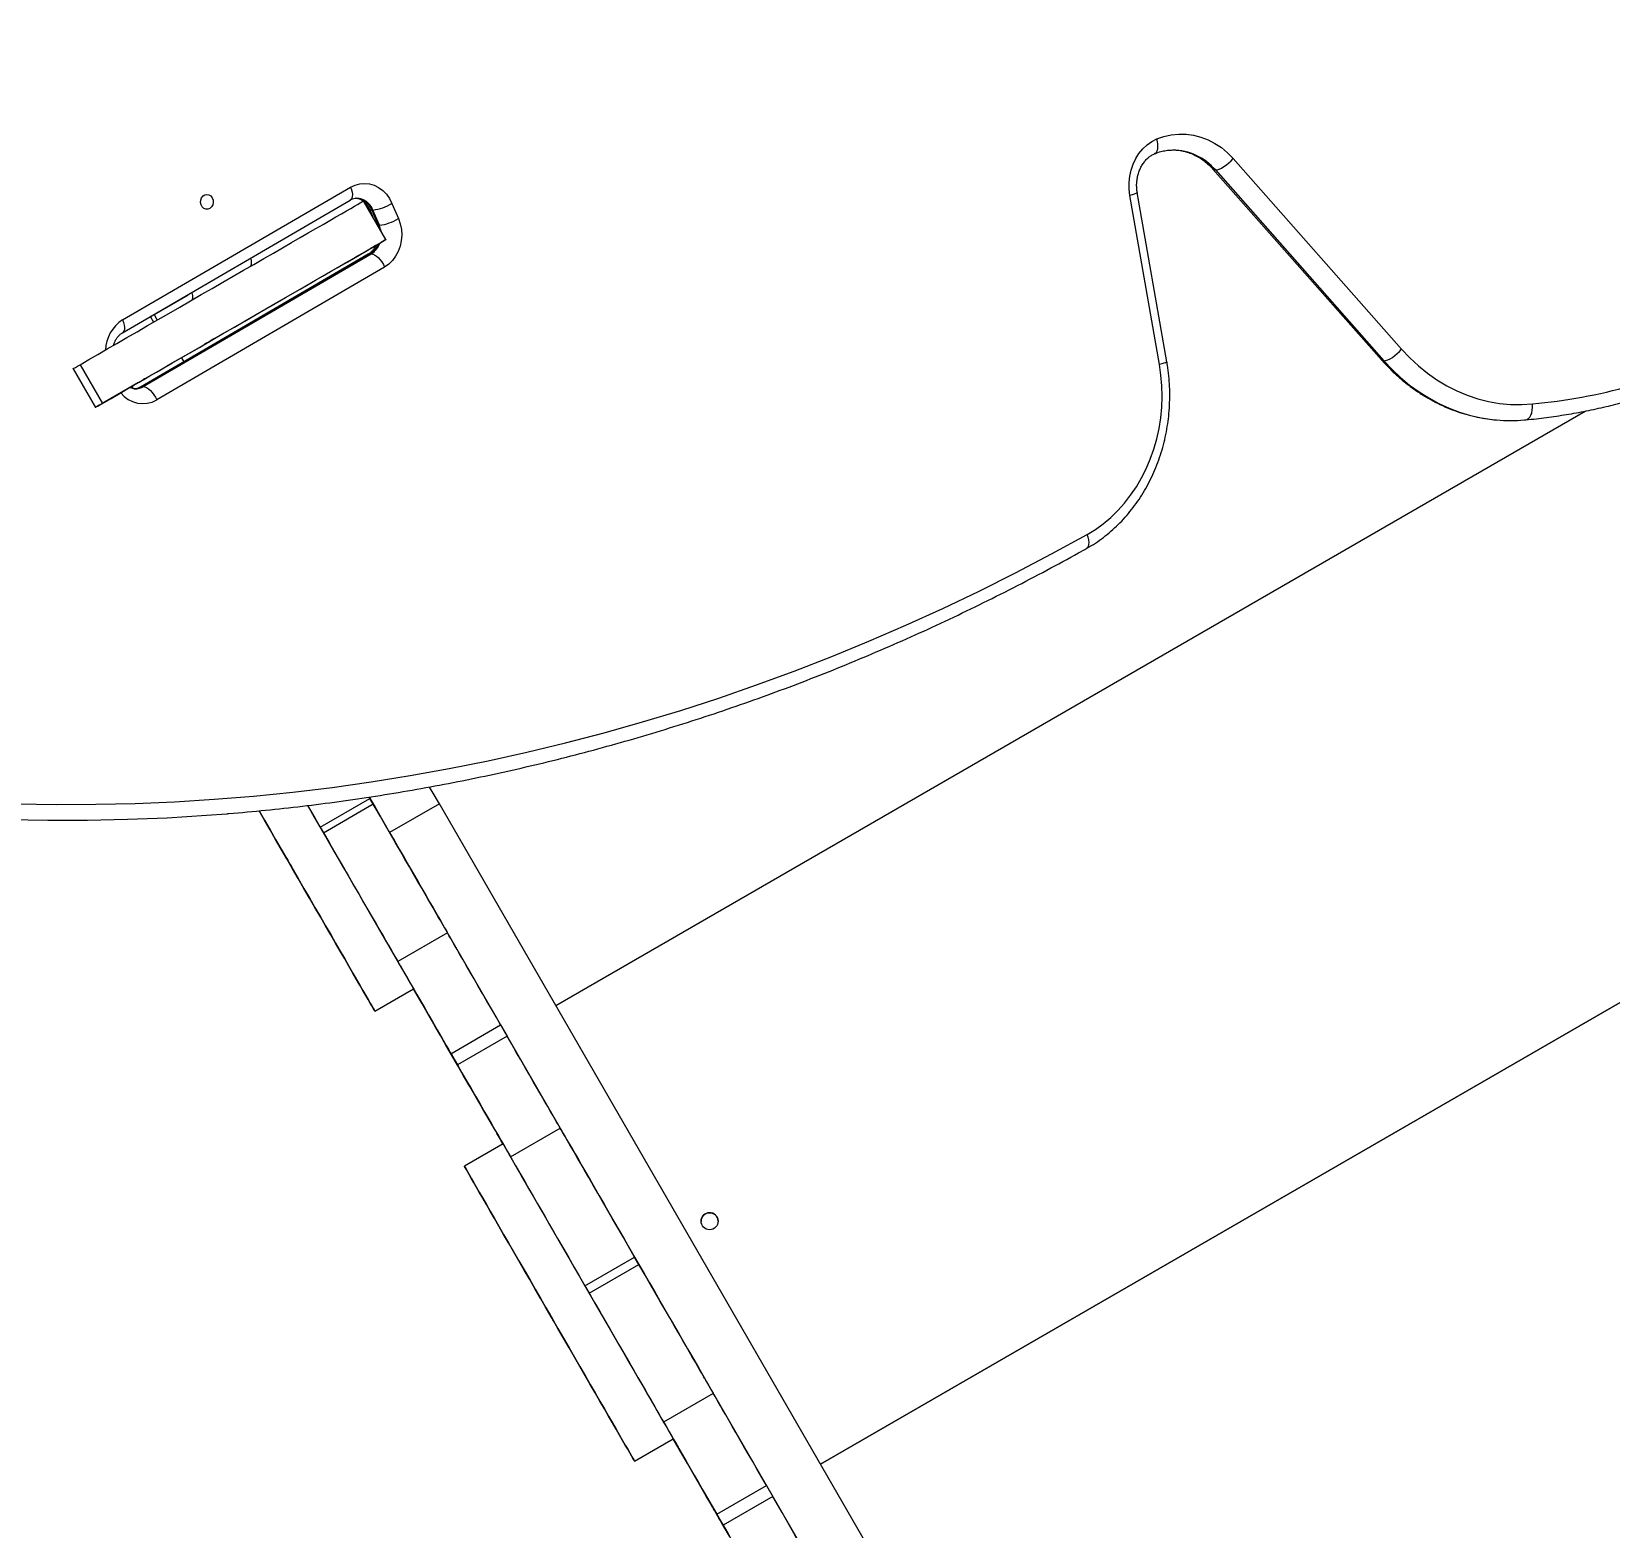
# Model space of a CAD drawing. Header units: millimetres. Extents: x -4497 to 6095, y -4369 to 5149.
# Drawn here: x 1040 to 1782, y -436 to 267 of the extents above; entities that cross this region are included whole.
import ezdxf

# ---------------------------------------------------------------- set-up
doc = ezdxf.new("R2010")
doc.units = ezdxf.units.MM
for name, color, linetype in [('DIKOM_ОБЪЕКТ', 7, 'Continuous'), ('DIKOM_РАЗМЕР_ЗОНА', 7, 'Continuous'), ('DIKOM_РАЗМЕР_ОБЪЕКТА', 7, 'Continuous')]:
    doc.layers.add(name, color=color, linetype=linetype)
doc.styles.add('style1', font='arial.ttf', dxfattribs={"width": 0.8})
doc.dimstyles.new('1-50', dxfattribs={"dimtxt": 300, "dimasz": 200, "dimexe": 100, "dimexo": 0, "dimgap": 100, "dimtad": 1, "dimdec": 0, "dimtxsty": 'style1', "dimcen": 0, "dimclrd": 7, "dimclre": 7, "dimadec": 1, "dimazin": 2, "dimtfac": 1, "dimtdec": 0, "dimtmove": 1, "dimatfit": 3, "dimfxl": 0, "dimlwd": 25, "dimlwe": 18, "dimarcsym": 0})

# ---------------------------------------------------------------- blocks, each defined once
blk = doc.blocks.new('*D15')
at = {"layer": 'Defpoints', "color": 0, "transparency": 16777216}
for p in [(2162.24, 3216.3), (1638.59, -908.99), (5388.88, -908.99)]:
    blk.add_point(p, dxfattribs=at)
at = {"layer": 'DIKOM_РАЗМЕР_ОБЪЕКТА', "color": 7, "lineweight": 18, "transparency": 16777216}
for p, q in [((2162.24, 3216.3), (5488.88, 3216.3)), ((1638.59, -908.99), (5488.88, -908.99))]:
    blk.add_line(p, q, dxfattribs=at)
at = {"layer": 'DIKOM_РАЗМЕР_ОБЪЕКТА', "color": 7, "lineweight": 25, "transparency": 16777216}
blk.add_line((5388.88, 3016.3), (5388.88, -708.99), dxfattribs=at)
at = {"layer": 'DIKOM_РАЗМЕР_ОБЪЕКТА', "color": 7, "transparency": 16777216}
for points in [[(5355.55, 3016.3), (5422.21, 3016.3), (5388.88, 3216.3)], [(5355.55, -708.99), (5422.21, -708.99), (5388.88, -908.99)]]:
    blk.add_solid(points, dxfattribs=at)
at = {"layer": 'DIKOM_РАЗМЕР_ОБЪЕКТА', "color": 0, "transparency": 16777216, "insert": (4879.21, 1273.45), "char_height": 300, "attachment_point": 5, "rotation": 90, "style": 'style1'}
blk.add_mtext('4100', dxfattribs=at)
blk = doc.blocks.new('*D16')
at = {"layer": 'Defpoints', "color": 0, "transparency": 16777216}
for p in [(2687.53, 2896.12), (-2996.62, -636.25), (2687.53, -3528.16)]:
    blk.add_point(p, dxfattribs=at)
at = {"layer": 'DIKOM_РАЗМЕР_ОБЪЕКТА', "color": 7, "lineweight": 18, "transparency": 16777216}
for p, q in [((2687.53, 2896.12), (2687.53, -3628.16)), ((-2996.62, -636.25), (-2996.62, -3628.16))]:
    blk.add_line(p, q, dxfattribs=at)
at = {"layer": 'DIKOM_РАЗМЕР_ОБЪЕКТА', "color": 7, "lineweight": 25, "transparency": 16777216}
blk.add_line((-2796.62, -3528.16), (2487.53, -3528.16), dxfattribs=at)
at = {"layer": 'DIKOM_РАЗМЕР_ОБЪЕКТА', "color": 7, "transparency": 16777216}
for points in [[(-2796.62, -3494.83), (-2796.62, -3561.49), (-2996.62, -3528.16)], [(2487.53, -3494.83), (2487.53, -3561.49), (2687.53, -3528.16)]]:
    blk.add_solid(points, dxfattribs=at)
at = {"layer": 'DIKOM_РАЗМЕР_ОБЪЕКТА', "color": 0, "transparency": 16777216, "insert": (-154.54, -3274.99), "char_height": 300, "attachment_point": 5, "style": 'style1'}
blk.add_mtext('5650', dxfattribs=at)
blk = doc.blocks.new('*D14')
at = {"layer": 'Defpoints', "color": 0, "transparency": 16777216}
for p in [(2412.46, 5149.19), (1437.77, -2602.29), (5995.38, -2602.29)]:
    blk.add_point(p, dxfattribs=at)
at = {"layer": 'DIKOM_РАЗМЕР_ЗОНА', "color": 7, "lineweight": 18, "transparency": 16777216}
for p, q in [((2412.46, 5149.19), (6095.38, 5149.19)), ((1437.77, -2602.29), (6095.38, -2602.29))]:
    blk.add_line(p, q, dxfattribs=at)
at = {"layer": 'DIKOM_РАЗМЕР_ЗОНА', "color": 7, "lineweight": 25, "transparency": 16777216}
blk.add_line((5995.38, 4949.19), (5995.38, -2402.29), dxfattribs=at)
at = {"layer": 'DIKOM_РАЗМЕР_ЗОНА', "color": 7, "transparency": 16777216}
for points in [[(5962.05, 4949.19), (6028.71, 4949.19), (5995.38, 5149.19)], [(5962.05, -2402.29), (6028.71, -2402.29), (5995.38, -2602.29)]]:
    blk.add_solid(points, dxfattribs=at)
at = {"layer": 'DIKOM_РАЗМЕР_ЗОНА', "color": 0, "transparency": 16777216, "insert": (5742.21, 1292.84), "char_height": 300, "attachment_point": 5, "rotation": 90, "style": 'style1'}
blk.add_mtext('7750', dxfattribs=at)
blk = doc.blocks.new('*D13')
at = {"layer": 'Defpoints', "color": 0, "transparency": 16777216}
for p in [(4432.1, 3349.17), (-4496.62, 560.65), (4432.1, -4268.66)]:
    blk.add_point(p, dxfattribs=at)
at = {"layer": 'DIKOM_РАЗМЕР_ЗОНА', "color": 7, "lineweight": 18, "transparency": 16777216}
for p, q in [((4432.1, 3349.17), (4432.1, -4368.66)), ((-4496.62, 560.65), (-4496.62, -4368.66))]:
    blk.add_line(p, q, dxfattribs=at)
at = {"layer": 'DIKOM_РАЗМЕР_ЗОНА', "color": 7, "lineweight": 25, "transparency": 16777216}
blk.add_line((-4296.62, -4268.66), (4232.1, -4268.66), dxfattribs=at)
at = {"layer": 'DIKOM_РАЗМЕР_ЗОНА', "color": 7, "transparency": 16777216}
for points in [[(-4296.62, -4235.33), (-4296.62, -4301.99), (-4496.62, -4268.66)], [(4232.1, -4235.33), (4232.1, -4301.99), (4432.1, -4268.66)]]:
    blk.add_solid(points, dxfattribs=at)
at = {"layer": 'DIKOM_РАЗМЕР_ЗОНА', "color": 0, "transparency": 16777216, "insert": (111.53, -3942.99), "char_height": 300, "attachment_point": 5, "style": 'style1'}
blk.add_mtext('8900', dxfattribs=at)

msp = doc.modelspace()

# ---------------------------------------------------------------- linework, layer by layer
at = {"layer": 'DIKOM_ОБЪЕКТ', "color": 7, "linetype": 'Continuous', "lineweight": 15}
for p, q in [((1595.45, 202.5), (1674.7, 112.8)), ((1596.61, 202.08), (1675.86, 112.38)), ((1604.95, 207.46), (1684.21, 117.77)), ((1082.64, 131.52), (1189.84, 193.99)), ((1082.55, 125.47), (1189.74, 187.94)), ((1206.49, 169.31), (1195.99, 187.5)), ((1209.35, 186.36), (1212.4, 179.2)), ((1570.31, 110.61), (1556.38, 190.12)), ((1573.82, 111.91), (1559.89, 191.42)), ((1198.77, 183.61), (1200.31, 180.01)), ((1200.37, 183.24), (1199.85, 183.24)), ((1199.85, 183.24), (1202.9, 176.08)), ((1203.42, 176.08), (1200.37, 183.24)), ((1202.57, 176.09), (1202.9, 176.08)), ((1203.42, 176.08), (1202.9, 176.08)), ((1202.9, 176.08), (1203.4, 174.66)), ((1202.92, 167.25), (1200.33, 165.76)), ((1198.21, 162.45), (1091.01, 99.98)), ((1199.06, 162.67), (1091.87, 100.2)), ((1092.38, 100.2), (1199.58, 162.67)), ((1205.88, 156.4), (1098.68, 93.93)), ((1199.58, 162.67), (1199.06, 162.67)), ((1097.48, 134.09), (1113.53, 143.35)), ((1097.48, 134.09), (1098.98, 131.49)), ((1095.7, 133.06), (1097.2, 130.46)), ((1059.36, 108.61), (1069.86, 90.43)), ((1062.64, 110.51), (1073.14, 92.32)), ((1090.06, 102.09), (1074.2, 92.93)), ((1085.97, 99.73), (1092.29, 103.38)), ((1092.38, 100.2), (1091.87, 100.2)), ((1286.37, -190.85), (1770.57, 88.71)), ((1286.37, -190.85), (1770.57, 88.7)), ((1742.16, 84.53), (1742.6, 84.57)), ((1175.59, -106.98), (1198.97, -93.48)), ((1177.09, -109.58), (1200.47, -96.08)), ((1198.59, -92.82), (1198.97, -93.48)), ((1198.97, -93.47), (1198.6, -92.82)), ((1198.97, -93.48), (1200.47, -96.08)), ((1231.63, -96.02), (1208.24, -109.52)), ((1580.65, -700.58), (1231.63, -96.02)), ((1175.59, -106.98), (1177.09, -109.58)), ((1208.24, -109.52), (1557.27, -714.08)), ((1410.87, -406.5), (1923.55, -110.51)), ((1410.87, -406.5), (1923.55, -110.51)), ((1923.56, -110.52), (1410.88, -406.51)), ((1231.97, -150.64), (1231.97, -150.63)), ((1235.47, -156.7), (1212.09, -170.2)), ((1212.09, -170.2), (1212.09, -170.2)), ((1201.29, -193.51), (1219.48, -183.01)), ((1220.09, -184.08), (1220.09, -184.08)), ((1237.09, -213.5), (1260.47, -200)), ((1260.47, -200), (1263.47, -205.19)), ((1263.47, -205.19), (1240.09, -218.69)), ((1237.09, -213.5), (1240.09, -218.69)), ((1258.59, -250.78), (1258.59, -250.78)), ((1258.59, -250.78), (1258.59, -250.78)), ((1265.09, -262), (1288.47, -248.5)), ((1265.09, -262.01), (1288.47, -248.51)), ((1288.47, -248.5), (1288.47, -248.51)), ((1261.59, -255.96), (1243.4, -266.46)), ((1261.58, -255.97), (1261.24, -255.37)), ((1265.09, -262), (1265.09, -262.01)), ((1323.47, -309.12), (1320.47, -303.92)), ((1300.09, -322.64), (1323.47, -309.14)), ((1323.47, -309.14), (1325.47, -312.6)), ((1302.09, -326.1), (1325.47, -312.6)), ((1300.09, -322.64), (1302.09, -326.1)), ((1356.47, -366.3), (1356.47, -366.28)), ((1360.47, -373.22), (1337.09, -386.72)), ((1337.09, -386.72), (1337.09, -386.72)), ((1323.4, -405.03), (1341.59, -394.53)), ((1341.58, -394.53), (1341.59, -394.54)), ((1341.59, -394.53), (1341.59, -394.54)), ((1341.59, -394.54), (1341.59, -394.54)), ((1344.59, -399.74), (1344.59, -399.74)), ((1362.09, -430.02), (1385.47, -416.52)), ((1388.47, -421.71), (1365.09, -435.21)), ((1385.47, -416.52), (1388.47, -421.71)), ((1362.09, -430.02), (1365.09, -435.21))]:
    msp.add_line(p, q, dxfattribs=at)
at = {"layer": 'DIKOM_ОБЪЕКТ', "color": 7, "linetype": 'Continuous', "lineweight": 15, "flags": 128}
for points in [[(1556.38, 190.12), (1556.03, 193.1), (1556.01, 196.11), (1556.32, 199.09), (1556.96, 202), (1557.91, 204.79), (1559.16, 207.42), (1560.69, 209.83), (1562.47, 212), (1564.48, 213.87), (1566.68, 215.43), (1569.03, 216.65)], [(1569.03, 216.65), (1572.4, 217.82), (1575.86, 218.59), (1579.36, 218.94), (1582.88, 218.89), (1586.38, 218.41), (1589.82, 217.54), (1593.16, 216.26), (1596.38, 214.59), (1599.44, 212.56), (1602.31, 210.17), (1604.95, 207.46)], [(1596.61, 202.08), (1597.45, 202.18), (1598.43, 202.49), (1599.52, 202.98), (1600.66, 203.65), (1601.82, 204.47), (1602.95, 205.4), (1604.01, 206.41), (1604.95, 207.46)], [(1189.84, 193.99), (1190.3, 192.77), (1190.59, 191.59), (1190.72, 190.51), (1190.67, 189.56), (1190.46, 188.78), (1190.08, 188.2), (1189.74, 187.94)], [(1189.84, 193.99), (1191.96, 194.99), (1194.18, 195.59), (1196.46, 195.77), (1198.73, 195.54), (1200.95, 194.9), (1203.05, 193.85), (1204.99, 192.44), (1206.71, 190.69), (1208.18, 188.65), (1209.35, 186.36)], [(1062.64, 110.51), (1066.73, 112.87), (1070.99, 115.33), (1075.42, 117.89), (1079.99, 120.53), (1084.7, 123.24), (1089.51, 126.02), (1094.42, 128.86), (1099.4, 131.73), (1104.43, 134.64), (1109.5, 137.57), (1114.59, 140.5), (1119.67, 143.44), (1124.74, 146.36), (1129.75, 149.26), (1134.71, 152.12), (1139.59, 154.94), (1144.37, 157.69), (1149.03, 160.38), (1153.55, 163), (1157.93, 165.52), (1162.13, 167.95), (1166.15, 170.27), (1169.97, 172.47), (1173.57, 174.56), (1176.95, 176.5), (1180.08, 178.31), (1182.96, 179.97), (1185.57, 181.48), (1187.91, 182.83), (1189.97, 184.02), (1191.73, 185.04), (1193.19, 185.89), (1194.36, 186.56), (1195.21, 187.05), (1195.75, 187.36), (1195.98, 187.49), (1195.99, 187.5)], [(1122.32, 190.57), (1123.29, 190.38), (1124.16, 189.83), (1124.82, 188.98), (1125.22, 187.92), (1125.3, 186.78), (1125.06, 185.66), (1124.52, 184.69), (1123.74, 183.99), (1122.81, 183.61), (1121.82, 183.61), (1120.89, 183.99), (1120.11, 184.69), (1119.57, 185.66), (1119.33, 186.78), (1119.41, 187.92), (1119.81, 188.98), (1120.48, 189.83), (1121.34, 190.38), (1122.32, 190.57)], [(1559.89, 191.42), (1559.89, 191.37), (1559.69, 191.19), (1559.22, 190.96), (1558.49, 190.7), (1557.54, 190.42), (1556.38, 190.12)], [(1212.4, 179.2), (1213.26, 176.73), (1213.77, 174.13), (1213.93, 171.47), (1213.73, 168.81), (1213.18, 166.22), (1212.29, 163.77), (1211.08, 161.5), (1209.58, 159.49), (1207.83, 157.78), (1205.88, 156.4)], [(1204.2, 173.27), (1204.02, 174.25), (1203.42, 176.08)], [(1073.14, 92.32), (1077.23, 94.68), (1081.49, 97.14), (1085.92, 99.7), (1090.49, 102.34), (1095.2, 105.06), (1100.01, 107.84), (1104.92, 110.67), (1109.9, 113.55), (1114.93, 116.45), (1120, 119.38), (1125.09, 122.32), (1130.17, 125.25), (1135.24, 128.17), (1140.25, 131.07), (1145.21, 133.93), (1150.09, 136.75), (1154.87, 139.51), (1159.53, 142.2), (1164.05, 144.81), (1168.43, 147.34), (1172.63, 149.76), (1176.65, 152.08), (1180.47, 154.29), (1184.07, 156.37), (1187.45, 158.32), (1190.58, 160.13), (1193.46, 161.79), (1196.07, 163.3), (1198.41, 164.65), (1200.47, 165.83), (1202.23, 166.85), (1203.69, 167.7), (1204.86, 168.37), (1205.71, 168.86), (1206.25, 169.17), (1206.48, 169.31), (1206.39, 169.26), (1205.99, 169.02), (1205.28, 168.61), (1204.25, 168.02), (1202.92, 167.25)], [(1085.89, 99.68), (1086.01, 99.75), (1087.93, 100.86), (1090.14, 102.14), (1092.67, 103.6), (1095.49, 105.23), (1098.62, 107.03), (1102.05, 109.01), (1105.78, 111.17), (1109.81, 113.49), (1114.14, 115.99), (1118.76, 118.66), (1123.68, 121.5), (1128.88, 124.51), (1134.38, 127.68), (1140.17, 131.02), (1146.24, 134.53), (1152.59, 138.19), (1159.23, 142.03), (1166.14, 146.02), (1173.33, 150.17), (1180.8, 154.48), (1188.53, 158.94), (1196.53, 163.56), (1201.67, 166.53)], [(1201.61, 166.5), (1200.97, 166.12), (1200.07, 165.61), (1199.47, 165.26), (1199.19, 165.1), (1199.25, 165.13), (1199.63, 165.35), (1200.33, 165.76)], [(1142.65, 156.7), (1142.94, 156.95), (1143.16, 157.3), (1143.3, 157.76), (1143.35, 158.3), (1143.32, 158.92), (1143.21, 159.59), (1143.01, 160.3), (1142.89, 160.64)], [(1198.21, 162.45), (1198.41, 162.55), (1199.06, 162.67)], [(1199.58, 162.67), (1200.34, 162.55), (1201.17, 162.19), (1202.05, 161.61), (1202.93, 160.83), (1203.78, 159.88), (1204.58, 158.8), (1205.29, 157.62), (1205.88, 156.4)], [(1115.03, 140.76), (1115.32, 141), (1115.54, 141.36), (1115.68, 141.82), (1115.74, 142.36), (1115.71, 142.97), (1115.59, 143.65), (1115.39, 144.36), (1115.32, 144.57)], [(1095.7, 133.06), (1095.72, 133.07), (1096, 133.24), (1096.59, 133.58), (1097.48, 134.09)], [(1082.64, 131.52), (1083.1, 130.3), (1083.39, 129.12), (1083.52, 128.04), (1083.47, 127.09), (1083.26, 126.31), (1082.88, 125.73), (1082.57, 125.49)], [(1121.06, 119.99), (1121.23, 120.09), (1121.7, 120.36), (1122.44, 120.78), (1123.35, 121.31), (1124.34, 121.89), (1125.31, 122.44), (1126.15, 122.93), (1126.76, 123.28), (1127.08, 123.47), (1127.08, 123.47), (1126.76, 123.28), (1126.15, 122.93), (1125.31, 122.44), (1124.34, 121.89), (1123.35, 121.31), (1122.44, 120.78), (1121.7, 120.36), (1121.23, 120.09), (1121.06, 119.99)], [(1111.56, 111.95), (1111.15, 112.65), (1110.71, 113.41), (1110.44, 113.88), (1110.35, 114.03)], [(1573.82, 111.91), (1573.81, 111.87), (1573.62, 111.68), (1573.15, 111.45), (1572.42, 111.19), (1571.46, 110.91), (1570.31, 110.61)], [(1675.86, 112.38), (1676.7, 112.48), (1677.69, 112.79), (1678.77, 113.29), (1679.91, 113.96), (1681.07, 114.77), (1682.2, 115.71), (1683.26, 116.72), (1684.21, 117.77)], [(1675.86, 112.38), (1679.71, 108.28), (1683.76, 104.47), (1688, 100.95), (1692.42, 97.74), (1697, 94.85), (1701.72, 92.28), (1706.56, 90.06), (1711.51, 88.19), (1716.55, 86.67), (1721.66, 85.51), (1726.82, 84.72), (1728.86, 84.51)], [(1684.21, 117.77), (1688.05, 113.7), (1692.11, 109.93), (1696.37, 106.48), (1700.81, 103.37), (1705.42, 100.6), (1710.18, 98.19), (1715.06, 96.15), (1720.04, 94.49), (1725.11, 93.21), (1730.24, 92.32), (1735.4, 91.83), (1740.58, 91.73), (1745.76, 92.03)], [(1059.36, 108.61), (1059.42, 108.65), (1059.79, 108.86), (1060.47, 109.25), (1061.43, 109.81), (1062.64, 110.51)], [(1090.06, 102.09), (1091.22, 102.76), (1092.18, 103.31), (1092.9, 103.73), (1093.36, 104), (1093.53, 104.09), (1093.4, 104.02), (1092.98, 103.78), (1092.29, 103.38)], [(1536.35, 30.7), (1540.19, 33.04), (1543.87, 35.69), (1547.39, 38.64), (1550.73, 41.86), (1553.86, 45.35), (1556.78, 49.08), (1559.47, 53.05), (1561.91, 57.22), (1564.1, 61.58), (1566.03, 66.11), (1567.68, 70.79), (1569.04, 75.59), (1570.12, 80.48), (1570.9, 85.46), (1571.39, 90.48), (1571.57, 95.54), (1571.45, 100.59), (1571.03, 105.63), (1570.31, 110.61)], [(1087.65, 99.37), (1087.46, 99.7), (1087.16, 100.22), (1087.07, 100.37)], [(1091.03, 99.99), (1091.21, 100.08), (1091.87, 100.2)], [(1092.38, 100.2), (1093.14, 100.08), (1093.97, 99.72), (1094.85, 99.14), (1095.73, 98.36), (1096.58, 97.41), (1097.38, 96.33), (1098.09, 95.16), (1098.68, 93.93)], [(1074.2, 92.93), (1072.82, 92.14), (1071.67, 91.47), (1070.77, 90.96), (1070.17, 90.61), (1069.88, 90.44), (1069.92, 90.47), (1070.29, 90.68), (1070.97, 91.07), (1071.93, 91.62), (1073.14, 92.32)], [(1742.6, 84.57), (1743.15, 84.7), (1743.85, 85.13), (1744.47, 85.82), (1745, 86.75), (1745.4, 87.88), (1745.67, 89.17), (1745.79, 90.57), (1745.76, 92.03)], [(1032.91, -95.94), (1051.47, -96.25), (1070.04, -96.21), (1088.59, -95.79), (1107.14, -95.02), (1125.68, -93.88), (1144.2, -92.38), (1162.69, -90.51), (1181.15, -88.29), (1199.58, -85.7), (1217.97, -82.74), (1236.32, -79.43), (1254.61, -75.76), (1272.85, -71.73), (1291.03, -67.35), (1309.14, -62.61), (1327.18, -57.51), (1345.15, -52.06), (1363.04, -46.26), (1380.84, -40.1), (1398.54, -33.6), (1416.16, -26.76), (1433.67, -19.57), (1451.08, -12.03), (1468.37, -4.16), (1485.55, 4.05), (1502.61, 12.6), (1519.55, 21.48), (1536.35, 30.7)], [(1536.14, 24.15), (1536.52, 24.45), (1536.93, 25.07), (1537.18, 25.91), (1537.24, 26.94), (1537.12, 28.11), (1536.82, 29.38), (1536.35, 30.7)], [(1231.63, -96.02), (1228.26, -90.18), (1227.06, -88.11)], [(1198.64, -92.87), (1201.39, -97.64), (1204.87, -103.68), (1208.24, -109.52)], [(1231.97, -150.63), (1231.88, -150.47), (1231.6, -149.99), (1231.15, -149.2), (1230.51, -148.09), (1229.69, -146.68), (1228.7, -144.97), (1227.55, -142.97), (1226.24, -140.7), (1224.77, -138.16), (1223.16, -135.37), (1221.42, -132.35), (1219.55, -129.11), (1217.56, -125.67), (1215.47, -122.05), (1213.29, -118.27), (1211.03, -114.35), (1208.7, -110.32), (1206.32, -106.19), (1203.89, -101.99), (1201.44, -97.74), (1198.97, -93.47)], [(1200.47, -96.08), (1202.97, -100.41), (1205.45, -104.71), (1207.91, -108.97), (1210.33, -113.16), (1212.7, -117.27), (1215.01, -121.26), (1217.25, -125.13), (1219.4, -128.86), (1221.45, -132.41), (1223.39, -135.78), (1225.22, -138.95), (1226.92, -141.9), (1228.49, -144.61), (1229.92, -147.08), (1231.19, -149.29), (1232.31, -151.22), (1233.27, -152.88), (1234.05, -154.24), (1234.67, -155.31), (1235.12, -156.08), (1235.38, -156.54), (1235.47, -156.7)], [(968.58, -99.9), (972.95, -100.28), (991.58, -101.7), (1010.22, -102.75), (1028.88, -103.43), (1047.55, -103.75), (1066.22, -103.71), (1084.89, -103.29), (1103.54, -102.51), (1122.19, -101.37), (1131.62, -100.65)], [(1201.29, -193.51), (1201.2, -193.36), (1200.94, -192.89), (1200.49, -192.12), (1199.87, -191.05), (1199.08, -189.68), (1198.12, -188.02), (1196.99, -186.07), (1195.71, -183.84), (1194.27, -181.35), (1192.69, -178.6), (1190.96, -175.62), (1189.1, -172.4), (1187.12, -168.96), (1185.02, -165.33), (1182.82, -161.51), (1180.52, -157.53), (1178.13, -153.4), (1175.67, -149.13), (1173.14, -144.76), (1170.57, -140.3), (1167.95, -135.76), (1165.3, -131.17), (1162.63, -126.55), (1159.96, -121.92), (1157.29, -117.3), (1154.64, -112.71), (1152.02, -108.17), (1149.44, -103.71), (1146.92, -99.33), (1146.85, -99.22)], [(1146.87, -99.24), (1146.92, -99.32), (1149.44, -103.7), (1152.02, -108.16), (1154.64, -112.7), (1157.29, -117.29), (1159.96, -121.91), (1162.63, -126.54), (1165.3, -131.16), (1167.95, -135.75), (1170.57, -140.28), (1173.14, -144.75), (1175.67, -149.12), (1178.13, -153.39), (1180.52, -157.52), (1182.82, -161.5), (1185.02, -165.32), (1187.12, -168.95), (1189.1, -172.39), (1190.96, -175.61), (1192.69, -178.6), (1194.27, -181.34), (1195.71, -183.84), (1196.99, -186.06), (1198.12, -188.01), (1199.08, -189.68), (1199.87, -191.05), (1200.49, -192.12), (1200.94, -192.89), (1201.2, -193.36), (1201.29, -193.51)], [(1169.68, -96.75), (1170.21, -97.66), (1172.83, -102.2), (1175.48, -106.79), (1178.14, -111.41), (1180.82, -116.04), (1183.48, -120.66), (1186.13, -125.25), (1188.75, -129.78), (1191.33, -134.25), (1193.86, -138.62), (1196.32, -142.89), (1198.7, -147.02), (1201, -151), (1203.21, -154.82), (1205.3, -158.45), (1207.29, -161.89), (1209.15, -165.11), (1210.87, -168.1), (1212.46, -170.84), (1213.9, -173.34), (1215.18, -175.56), (1216.31, -177.51), (1217.27, -179.18), (1218.06, -180.55), (1218.68, -181.62), (1219.12, -182.39), (1219.39, -182.86), (1219.48, -183.01)], [(1169.69, -96.77), (1170.61, -98.36), (1173.09, -102.66), (1175.59, -106.98)], [(1177.09, -109.58), (1179.59, -113.91), (1182.07, -118.21), (1184.53, -122.47), (1186.95, -126.66), (1189.32, -130.77), (1191.63, -134.76), (1193.86, -138.63), (1196.01, -142.36), (1198.06, -145.91), (1200.01, -149.28), (1201.84, -152.45), (1203.54, -155.4), (1205.11, -158.11), (1206.53, -160.58), (1207.81, -162.79), (1208.93, -164.72), (1209.88, -166.38), (1210.67, -167.74), (1211.29, -168.81), (1211.73, -169.58), (1212, -170.04), (1212.09, -170.2)], [(1163.29, -127.69), (1163.2, -127.54), (1162.95, -127.09), (1162.54, -126.39), (1162.02, -125.49), (1161.44, -124.49), (1160.85, -123.46), (1160.29, -122.5), (1159.83, -121.69), (1159.49, -121.11), (1159.32, -120.8), (1159.32, -120.8), (1159.49, -121.11), (1159.83, -121.69), (1160.29, -122.5), (1160.85, -123.46), (1161.44, -124.49), (1162.02, -125.49), (1162.54, -126.39), (1162.95, -127.09), (1163.2, -127.54), (1163.29, -127.69)], [(1260.47, -200), (1258.29, -196.22), (1256.13, -192.48), (1254, -188.79), (1251.92, -185.19), (1249.91, -181.7), (1247.97, -178.35), (1246.13, -175.16), (1244.4, -172.16), (1242.79, -169.38), (1241.32, -166.83), (1239.99, -164.53), (1238.82, -162.5), (1237.81, -160.75), (1236.98, -159.31), (1236.32, -158.17), (1235.85, -157.36), (1235.57, -156.86), (1235.47, -156.7)], [(1212.09, -170.2), (1212.18, -170.36), (1212.47, -170.86), (1212.94, -171.67), (1213.6, -172.81), (1214.43, -174.25), (1215.44, -176), (1216.61, -178.03), (1217.94, -180.33), (1219.41, -182.88), (1221.02, -185.66), (1222.75, -188.66), (1224.59, -191.85), (1226.52, -195.2), (1228.54, -198.69), (1230.62, -202.29), (1232.75, -205.98), (1234.91, -209.72), (1237.09, -213.5)], [(1219.47, -183.01), (1219.79, -183.55), (1220.01, -183.95), (1220.09, -184.08)], [(1220.09, -184.08), (1220.01, -183.95), (1219.79, -183.55), (1219.47, -183.01)], [(1227.33, -196.65), (1223.33, -189.71), (1219.47, -183.02)], [(1261.24, -255.37), (1258.14, -250), (1255.04, -244.65), (1251.98, -239.33), (1248.95, -234.08), (1245.96, -228.91), (1243.04, -223.85), (1240.18, -218.9), (1237.41, -214.1), (1234.73, -209.45), (1232.15, -204.98), (1229.68, -200.71), (1227.33, -196.65)], [(1288.47, -248.5), (1288.38, -248.33), (1288.09, -247.84), (1287.62, -247.02), (1286.96, -245.88), (1286.13, -244.44), (1285.12, -242.69), (1283.95, -240.66), (1282.62, -238.36), (1281.15, -235.81), (1279.54, -233.03), (1277.81, -230.03), (1275.97, -226.84), (1274.04, -223.49), (1272.02, -220), (1269.94, -216.4), (1267.81, -212.71), (1265.65, -208.97), (1263.47, -205.19)], [(1238.32, -215.64), (1238.23, -215.49), (1237.98, -215.04), (1237.57, -214.34), (1237.05, -213.44), (1236.47, -212.44), (1235.88, -211.41), (1235.32, -210.44), (1234.86, -209.64), (1234.52, -209.06), (1234.35, -208.75), (1234.35, -208.75), (1234.52, -209.06), (1234.86, -209.64), (1235.32, -210.45), (1235.88, -211.41), (1236.47, -212.44), (1237.05, -213.44), (1237.57, -214.34), (1237.98, -215.04), (1238.23, -215.49), (1238.32, -215.64)], [(1240.59, -219.56), (1240.5, -219.41), (1240.24, -218.96), (1239.84, -218.26), (1239.32, -217.36), (1238.74, -216.36), (1238.14, -215.33), (1237.59, -214.36), (1237.12, -213.56), (1236.79, -212.98), (1236.61, -212.67), (1236.61, -212.67), (1236.79, -212.98), (1237.12, -213.56), (1237.59, -214.36), (1238.14, -215.33), (1238.74, -216.36), (1239.32, -217.36), (1239.84, -218.26), (1240.24, -218.96), (1240.5, -219.41), (1240.59, -219.56)], [(1240.09, -218.69), (1242.27, -222.47), (1244.43, -226.21), (1246.56, -229.9), (1248.64, -233.5), (1250.66, -236.99), (1252.59, -240.34), (1254.43, -243.53), (1256.16, -246.53), (1257.77, -249.31), (1259.24, -251.86), (1260.57, -254.16), (1261.74, -256.19), (1262.75, -257.94), (1263.58, -259.38), (1264.24, -260.52), (1264.71, -261.34), (1264.99, -261.83), (1265.09, -262)], [(1261.59, -255.97), (1261.06, -255.06), (1260.37, -253.86), (1259.76, -252.81), (1259.27, -251.95), (1258.9, -251.31), (1258.67, -250.91), (1258.59, -250.78)], [(1258.59, -250.78), (1258.67, -250.91), (1258.9, -251.31), (1259.27, -251.95), (1259.76, -252.81), (1260.37, -253.86), (1261.06, -255.06), (1261.58, -255.97)], [(1320.47, -303.92), (1318.01, -299.65), (1315.55, -295.4), (1313.13, -291.21), (1310.75, -287.08), (1308.42, -283.04), (1306.15, -279.12), (1303.97, -275.35), (1301.88, -271.73), (1299.9, -268.29), (1298.03, -265.05), (1296.28, -262.03), (1294.67, -259.24), (1293.21, -256.7), (1291.89, -254.43), (1290.74, -252.43), (1289.75, -250.72), (1288.94, -249.31), (1288.47, -248.5)], [(1288.47, -248.51), (1288.56, -248.67), (1288.83, -249.13), (1289.27, -249.9), (1289.89, -250.97), (1290.68, -252.34), (1291.64, -253.99), (1292.75, -255.93), (1294.03, -258.14), (1295.45, -260.61), (1297.02, -263.32), (1298.72, -266.27), (1300.55, -269.44), (1302.5, -272.81), (1304.55, -276.36), (1306.7, -280.09), (1308.93, -283.96), (1311.24, -287.95), (1313.61, -292.06), (1316.03, -296.25), (1318.49, -300.51), (1320.98, -304.82), (1323.47, -309.14)], [(1261.59, -255.96), (1261.68, -256.12), (1261.95, -256.58), (1262.39, -257.35), (1263.01, -258.42), (1263.8, -259.79), (1264.76, -261.46), (1265.89, -263.41), (1267.17, -265.63), (1268.61, -268.12), (1270.2, -270.87), (1271.92, -273.86), (1273.78, -277.08), (1275.77, -280.51), (1277.86, -284.14), (1280.07, -287.96), (1282.37, -291.94), (1284.75, -296.08), (1287.21, -300.34), (1289.74, -304.71), (1292.32, -309.18), (1294.94, -313.72), (1297.59, -318.3), (1300.25, -322.92), (1302.93, -327.55), (1305.59, -332.17), (1308.24, -336.76), (1310.86, -341.3), (1313.44, -345.77), (1315.97, -350.14), (1318.43, -354.4), (1320.81, -358.54), (1323.11, -362.52), (1325.32, -366.34), (1327.42, -369.97), (1329.4, -373.41), (1331.26, -376.62), (1332.98, -379.61), (1334.57, -382.36), (1336.01, -384.85), (1337.29, -387.08), (1338.42, -389.03), (1339.38, -390.69), (1340.17, -392.06), (1340.79, -393.14), (1341.23, -393.91), (1341.5, -394.37), (1341.59, -394.53)], [(1323.4, -405.03), (1323.31, -404.87), (1323.05, -404.41), (1322.6, -403.64), (1321.98, -402.57), (1321.19, -401.2), (1320.23, -399.53), (1319.1, -397.58), (1317.82, -395.36), (1316.38, -392.87), (1314.8, -390.12), (1313.07, -387.13), (1311.21, -383.91), (1309.23, -380.48), (1307.13, -376.85), (1304.93, -373.03), (1302.63, -369.05), (1300.24, -364.91), (1297.78, -360.65), (1295.26, -356.28), (1292.68, -351.81), (1290.06, -347.27), (1287.41, -342.69), (1284.74, -338.07), (1282.07, -333.44), (1279.4, -328.82), (1276.75, -324.23), (1274.13, -319.69), (1271.55, -315.22), (1269.03, -310.85), (1266.57, -306.59), (1264.18, -302.45), (1261.88, -298.47), (1259.68, -294.65), (1257.58, -291.02), (1255.6, -287.58), (1253.74, -284.37), (1252.01, -281.38), (1250.43, -278.63), (1248.99, -276.14), (1247.7, -273.91), (1246.58, -271.96), (1245.62, -270.3), (1244.83, -268.93), (1244.21, -267.85), (1243.76, -267.08), (1243.49, -266.62), (1243.4, -266.46), (1243.49, -266.62), (1243.76, -267.08), (1244.21, -267.85), (1244.83, -268.92), (1245.62, -270.29), (1246.58, -271.96), (1247.7, -273.91), (1248.99, -276.13), (1250.43, -278.62), (1252.01, -281.37), (1253.74, -284.36), (1255.6, -287.58), (1257.58, -291.01), (1259.68, -294.64), (1261.88, -298.46), (1264.18, -302.44), (1266.57, -306.58), (1269.03, -310.84), (1271.55, -315.21), (1274.13, -319.68), (1276.75, -324.22), (1279.4, -328.8), (1282.07, -333.42), (1284.74, -338.05), (1287.41, -342.67), (1290.06, -347.26), (1292.68, -351.8), (1295.26, -356.27), (1297.78, -360.64), (1300.24, -364.9), (1302.63, -369.04), (1304.93, -373.02), (1307.13, -376.84), (1309.23, -380.47), (1311.21, -383.9), (1313.07, -387.12), (1314.8, -390.11), (1316.38, -392.86), (1317.82, -395.35), (1319.1, -397.58), (1320.23, -399.53), (1321.19, -401.19), (1321.98, -402.56), (1322.6, -403.64), (1323.05, -404.41), (1323.31, -404.87), (1323.4, -405.03)], [(1265.09, -262.01), (1265.18, -262.17), (1265.45, -262.63), (1265.89, -263.4), (1266.51, -264.47), (1267.3, -265.84), (1268.25, -267.49), (1269.37, -269.43), (1270.65, -271.64), (1272.07, -274.11), (1273.64, -276.82), (1275.34, -279.77), (1277.17, -282.94), (1279.12, -286.31), (1281.17, -289.86), (1283.32, -293.59), (1285.55, -297.46), (1287.86, -301.45), (1290.23, -305.56), (1292.65, -309.75), (1295.11, -314.01), (1297.59, -318.32), (1300.09, -322.64)], [(1356.47, -366.28), (1356.38, -366.12), (1356.1, -365.64), (1355.65, -364.85), (1355.01, -363.74), (1354.19, -362.33), (1353.2, -360.62), (1352.05, -358.62), (1350.74, -356.35), (1349.27, -353.81), (1347.66, -351.02), (1345.92, -348), (1344.05, -344.76), (1342.06, -341.32), (1339.97, -337.7), (1337.79, -333.92), (1335.53, -330), (1333.2, -325.97), (1330.82, -321.84), (1328.39, -317.64), (1325.94, -313.39), (1323.47, -309.12)], [(1325.47, -312.6), (1327.97, -316.93), (1330.45, -321.23), (1332.91, -325.49), (1335.33, -329.68), (1337.7, -333.79), (1340.01, -337.79), (1342.25, -341.66), (1344.4, -345.38), (1346.45, -348.93), (1348.39, -352.3), (1350.22, -355.47), (1351.92, -358.42), (1353.49, -361.13), (1354.92, -363.6), (1356.19, -365.81), (1357.31, -367.74), (1358.27, -369.4), (1359.06, -370.77), (1359.67, -371.84), (1360.12, -372.6), (1360.38, -373.07), (1360.47, -373.22)], [(1302.09, -326.1), (1304.59, -330.43), (1307.07, -334.73), (1309.53, -338.99), (1311.95, -343.18), (1314.32, -347.29), (1316.63, -351.29), (1318.86, -355.16), (1321.01, -358.88), (1323.07, -362.43), (1325.01, -365.8), (1326.84, -368.97), (1328.54, -371.92), (1330.11, -374.63), (1331.53, -377.1), (1332.81, -379.31), (1333.93, -381.24), (1334.88, -382.9), (1335.67, -384.27), (1336.29, -385.34), (1336.73, -386.1), (1337, -386.57), (1337.09, -386.72)], [(1285.4, -339.21), (1285.32, -339.06), (1285.06, -338.61), (1284.65, -337.9), (1284.13, -337.01), (1283.55, -336), (1282.96, -334.97), (1282.4, -334.01), (1281.94, -333.21), (1281.6, -332.62), (1281.43, -332.32), (1281.43, -332.32), (1281.6, -332.62), (1281.94, -333.21), (1282.4, -334.01), (1282.96, -334.97), (1283.55, -336), (1284.13, -337.01), (1284.65, -337.9), (1285.06, -338.61), (1285.32, -339.05), (1285.4, -339.21)], [(1385.47, -416.52), (1383.29, -412.74), (1381.13, -409), (1379, -405.31), (1376.92, -401.71), (1374.91, -398.22), (1372.97, -394.87), (1371.13, -391.68), (1369.4, -388.68), (1367.8, -385.9), (1366.32, -383.35), (1364.99, -381.05), (1363.82, -379.02), (1362.82, -377.28), (1361.98, -375.83), (1361.32, -374.69), (1360.85, -373.88), (1360.57, -373.38), (1360.47, -373.22)], [(1337.09, -386.72), (1337.19, -386.88), (1337.47, -387.38), (1337.94, -388.19), (1338.6, -389.33), (1339.43, -390.78), (1340.44, -392.52), (1341.61, -394.55), (1342.94, -396.85), (1344.41, -399.4), (1346.02, -402.18), (1347.75, -405.18), (1349.59, -408.37), (1351.52, -411.72), (1353.54, -415.21), (1355.62, -418.81), (1357.75, -422.5), (1359.91, -426.24), (1362.09, -430.02)], [(1341.58, -394.53), (1342.12, -395.46), (1342.81, -396.66), (1343.42, -397.71), (1343.92, -398.57), (1344.29, -399.21), (1344.51, -399.6), (1344.59, -399.74)], [(1352.33, -413.17), (1348.33, -406.23), (1344.45, -399.51), (1341.58, -394.53)], [(1344.59, -399.74), (1344.51, -399.6), (1344.29, -399.21), (1343.92, -398.57), (1343.42, -397.71), (1342.81, -396.66), (1342.12, -395.46), (1341.59, -394.53)], [(1386.24, -471.89), (1383.14, -466.52), (1380.05, -461.17), (1376.98, -455.85), (1373.95, -450.6), (1370.96, -445.44), (1368.04, -440.37), (1365.18, -435.42), (1362.41, -430.62), (1359.73, -425.97), (1357.15, -421.5), (1354.68, -417.23), (1352.33, -413.17)], [(1413.47, -465.02), (1413.38, -464.85), (1413.09, -464.36), (1412.62, -463.54), (1411.97, -462.41), (1411.13, -460.96), (1410.12, -459.22), (1408.95, -457.19), (1407.62, -454.89), (1406.15, -452.33), (1404.54, -449.55), (1402.81, -446.55), (1400.97, -443.36), (1399.04, -440.01), (1397.02, -436.52), (1394.94, -432.92), (1392.81, -429.23), (1390.65, -425.49), (1388.47, -421.71)], [(1363.08, -431.74), (1362.99, -431.59), (1362.73, -431.14), (1362.33, -430.44), (1361.81, -429.54), (1361.23, -428.54), (1360.63, -427.51), (1360.08, -426.54), (1359.61, -425.74), (1359.28, -425.16), (1359.1, -424.85), (1359.1, -424.85), (1359.28, -425.16), (1359.61, -425.74), (1360.08, -426.55), (1360.63, -427.51), (1361.23, -428.54), (1361.81, -429.54), (1362.33, -430.44), (1362.73, -431.14), (1362.99, -431.59), (1363.08, -431.74)], [(1365.6, -436.11), (1365.52, -435.95), (1365.26, -435.51), (1364.85, -434.8), (1364.34, -433.91), (1363.75, -432.9), (1363.16, -431.87), (1362.6, -430.91), (1362.14, -430.1), (1361.8, -429.52), (1361.63, -429.22), (1361.63, -429.22), (1361.8, -429.52), (1362.14, -430.1), (1362.6, -430.91), (1363.16, -431.87), (1363.75, -432.9), (1364.34, -433.91), (1364.85, -434.8), (1365.26, -435.51), (1365.52, -435.95), (1365.6, -436.11)], [(1365.09, -435.21), (1367.27, -438.99), (1369.43, -442.73), (1371.56, -446.42), (1373.64, -450.02), (1375.66, -453.51), (1377.59, -456.86), (1379.43, -460.05), (1381.16, -463.05), (1382.77, -465.83), (1384.24, -468.39), (1385.57, -470.69), (1386.74, -472.72), (1387.75, -474.46), (1388.58, -475.91), (1389.24, -477.04), (1389.71, -477.86), (1390, -478.35), (1390.09, -478.52)]]:
    msp.add_lwpolyline(points, dxfattribs=at)
at = {"layer": 'DIKOM_ОБЪЕКТ', "color": 7, "linetype": 'Continuous', "lineweight": 15}
msp.add_circle((1358.75, -292.26), 4, dxfattribs=at)
for centre, radius, start, end in [((1576.26, 184.73), 26.74, 40.43405, 89.16677), ((1596.45, 203.44), 1.37, 223.65128, 276.57359), ((1191.87, 180.26), 8.52, 20.44298, 87.96475), ((1192.38, 180.26), 8.52, 20.44681, 87.83077), ((1197.7, 205.39), 22.31, 276.8655, 301.4783), ((1199.6, 184.26), 1.05, 218.09704, 283.8586), ((1200.75, 198.23), 22.31, 276.86536, 301.47844), ((1194.11, 170.8), 9.52, 301.36657, 338.26276), ((1194.59, 170.84), 9.58, 301.43451, 340.58181), ((1113.23, 143.82), 0.552, 302.71951, 343.65396), ((1091.79, 116.99), 17.17, 122.16602, 178.53185), ((1675.71, 113.76), 1.38, 223.56473, 276.34674), ((1718.02, 375.05), 284.38, 275.59896, 294.53556), ((1092.17, 105.41), 13.19, 217.92602, 299.57858), ((1088.03, 106.68), 7.54, 270.32885, 300.62151), ((1088.54, 106.68), 7.54, 270.19002, 300.61826), ((1735.38, 157.48), 73.26, 264.89093, 275.17202), ((1358.75, -292.26), 4, 1.18119, 181.18119)]:
    msp.add_arc(centre, radius, start, end, dxfattribs=at)
for points, knots in [([(1568.03, 209.84), (1568.19, 209.88), (1568.75, 210.02), (1569.33, 211.07), (1569.68, 212.83), (1569.51, 214.78), (1569.2, 216.09), (1569.04, 216.61), (1569.03, 216.65)], [0, 0, 0, 0, 0.095167, 0.342502, 0.589843, 0.837195, 0.98562, 1, 1, 1, 1]), ([(1559.89, 191.42), (1559.84, 191.75), (1559.67, 192.81), (1559.56, 194.61), (1559.66, 196.8), (1560, 198.95), (1560.57, 201), (1561.36, 202.94), (1562.34, 204.7), (1563.49, 206.28), (1564.77, 207.63), (1566.18, 208.75), (1567.34, 209.43), (1568.02, 209.72), (1568.2, 209.8)], [0, 0, 0, 0, 0.043215, 0.134891, 0.226546, 0.318105, 0.409603, 0.501112, 0.592759, 0.684755, 0.777427, 0.871255, 0.966875, 1, 1, 1, 1]), ([(1567.83, 209.65), (1568.22, 209.8), (1569.44, 210.3), (1571.55, 210.91), (1574.11, 211.38), (1575.82, 211.43), (1576.65, 211.46)], [0, 0, 0, 0, 0.135688, 0.427656, 0.721247, 1, 1, 1, 1]), ([(1576.65, 211.46), (1576.7, 211.46), (1577.64, 211.52), (1579.46, 211.34), (1582.1, 210.89), (1584.69, 210.09), (1587.2, 209), (1589.62, 207.62), (1591.9, 205.96), (1593.85, 204.24), (1594.98, 203.01), (1595.45, 202.5)], [0, 0, 0, 0, 0.007488, 0.138244, 0.269038, 0.399329, 0.528749, 0.657109, 0.784394, 0.910696, 1, 1, 1, 1]), ([(1189.74, 187.94), (1189.9, 188.03), (1190.44, 188.32), (1191.39, 188.64), (1192.21, 188.81), (1192.66, 188.77), (1192.71, 188.76)], [0, 0, 0, 0, 0.154826, 0.544491, 0.951503, 1, 1, 1, 1]), ([(1192.18, 188.76), (1192.56, 188.75), (1193.32, 188.72), (1194.45, 188.32), (1195.32, 187.91), (1195.77, 187.52), (1195.87, 187.43)], [0, 0, 0, 0, 0.312737, 0.62314, 0.913973, 1, 1, 1, 1]), ([(1196.16, 187.19), (1196.34, 187.05), (1196.87, 186.64), (1197.66, 185.66), (1198.35, 184.56), (1198.67, 183.83), (1198.77, 183.61)], [0, 0, 0, 0, 0.167556, 0.515295, 0.852593, 1, 1, 1, 1]), ([(1201.69, 166.54), (1201.61, 166.34), (1201.32, 165.65), (1200.64, 164.63), (1199.7, 163.55), (1198.87, 162.85), (1198.37, 162.54), (1198.21, 162.45)], [0, 0, 0, 0, 0.102331, 0.359652, 0.619396, 0.883959, 1, 1, 1, 1]), ([(1078.44, 119.63), (1078.51, 119.92), (1078.73, 120.76), (1079.3, 122), (1080.11, 123.3), (1081.06, 124.38), (1081.89, 125.07), (1082.39, 125.38), (1082.55, 125.47)], [0, 0, 0, 0, 0.107722, 0.305943, 0.504917, 0.705729, 0.91027, 1, 1, 1, 1]), ([(1536.14, 24.15), (1536.86, 24.57), (1538.89, 25.74), (1542.13, 27.88), (1545.78, 30.65), (1549.28, 33.68), (1552.6, 36.96), (1555.74, 40.47), (1558.68, 44.21), (1561.41, 48.15), (1563.92, 52.29), (1566.2, 56.6), (1568.24, 61.06), (1570.03, 65.67), (1571.57, 70.4), (1572.84, 75.23), (1573.85, 80.14), (1574.58, 85.11), (1575.04, 90.13), (1575.23, 95.18), (1575.14, 100.23), (1574.78, 105.26), (1574.28, 109.15), (1573.91, 111.36), (1573.82, 111.91)], [0, 0, 0, 0, 0.026395, 0.073856, 0.121363, 0.168941, 0.216588, 0.264297, 0.312065, 0.359885, 0.407751, 0.455655, 0.503593, 0.551559, 0.599547, 0.647554, 0.695576, 0.74361, 0.791654, 0.839706, 0.887765, 0.935829, 0.983896, 1, 1, 1, 1]), ([(1674.7, 112.8), (1675.34, 112.09), (1677.16, 110.08), (1680.29, 106.94), (1684.16, 103.47), (1688.19, 100.27), (1692.37, 97.33), (1696.68, 94.67), (1701.12, 92.3), (1705.67, 90.22), (1710.3, 88.44), (1715.02, 86.96), (1719.8, 85.8), (1724.36, 84.97), (1727.33, 84.67), (1728.68, 84.54)], [0, 0, 0, 0, 0.044204, 0.125402, 0.20656, 0.28764, 0.368637, 0.449544, 0.530357, 0.611072, 0.691694, 0.772225, 0.852672, 0.93305, 1, 1, 1, 1]), ([(1742.6, 84.57), (1744.27, 84.74), (1749.09, 85.23), (1757.03, 86.28), (1766.4, 87.82), (1775.73, 89.68), (1785.01, 91.85), (1794.24, 94.33), (1803.39, 97.11), (1812.48, 100.2), (1821.49, 103.6), (1829.09, 106.73), (1833.68, 108.79), (1835.32, 109.52)], [0, 0, 0, 0, 0.052831, 0.151893, 0.250959, 0.350033, 0.449114, 0.548205, 0.647306, 0.746421, 0.845548, 0.944689, 1, 1, 1, 1]), ([(1088.57, 99.16), (1088.19, 99.18), (1087.43, 99.22), (1086.57, 99.46), (1086.1, 99.74), (1086, 99.79)], [0, 0, 0, 0, 0.446493, 0.89401, 1, 1, 1, 1]), ([(1091.01, 99.98), (1090.86, 99.9), (1090.32, 99.6), (1089.37, 99.29), (1088.55, 99.11), (1088.11, 99.16), (1088.06, 99.16)], [0, 0, 0, 0, 0.155396, 0.546587, 0.955182, 1, 1, 1, 1]), ([(1131.78, -100.63), (1132.06, -100.61), (1138.11, -100.17), (1149.92, -99.02), (1167.2, -97.16), (1184.45, -94.94), (1201.67, -92.42), (1218.86, -89.59), (1236.01, -86.44), (1253.11, -82.98), (1270.16, -79.21), (1287.16, -75.13), (1304.11, -70.74), (1320.99, -66.04), (1337.81, -61.04), (1354.57, -55.73), (1371.24, -50.11), (1387.85, -44.2), (1404.37, -37.98), (1420.8, -31.46), (1437.15, -24.65), (1453.4, -17.53), (1469.56, -10.12), (1485.62, -2.42), (1501.57, 5.57), (1517.13, 13.71), (1528.63, 19.96), (1534.86, 23.44), (1536.14, 24.15)], [0, 0, 0, 0, 0.001966, 0.043212, 0.084459, 0.125706, 0.166954, 0.208201, 0.24945, 0.290699, 0.331948, 0.373199, 0.41445, 0.455702, 0.496954, 0.538208, 0.579462, 0.620717, 0.661973, 0.70323, 0.744488, 0.785747, 0.827008, 0.868269, 0.909531, 0.950795, 0.989889, 1, 1, 1, 1])]:
    msp.add_open_spline(points, degree=3, knots=knots, dxfattribs=at)

# ---------------------------------------------------------------- dimensions: what is measured, and where the dimension line sits
at = {"layer": 'DIKOM_РАЗМЕР_ЗОНА'}
dim = msp.add_linear_dim(base=(5995.38, -2602.29), p1=(2412.46, 5149.19), p2=(1437.77, -2602.29), angle=90, text='7750', dimstyle='1-50', dxfattribs=at)
dim.commit()
dim.dimension.update_dxf_attribs({"geometry": '*D14', "text_midpoint": (5995.38, 1292.84), "dimtype": 160})
dim = msp.add_linear_dim(base=(4432.1, -4268.66), p1=(-4496.62, 560.65), p2=(4432.1, 3349.17), text='8900', dimstyle='1-50', dxfattribs=at)
dim.commit()
dim.dimension.update_dxf_attribs({"geometry": '*D13', "text_midpoint": (111.53, -4196.16), "dimtype": 160})
at = {"layer": 'DIKOM_РАЗМЕР_ОБЪЕКТА'}
dim = msp.add_linear_dim(base=(5388.88, -908.99), p1=(2162.24, 3216.3), p2=(1638.59, -908.99), angle=90, text='4100', dimstyle='1-50', dxfattribs=at)
dim.commit()
dim.dimension.update_dxf_attribs({"geometry": '*D15', "text_midpoint": (5132.38, 1273.45), "dimtype": 160})
dim = msp.add_linear_dim(base=(2687.53, -3528.16), p1=(-2996.62, -636.25), p2=(2687.53, 2896.12), text='5650', dimstyle='1-50', dxfattribs=at)
dim.commit()
dim.dimension.update_dxf_attribs({"geometry": '*D16', "text_midpoint": (-154.54, -3528.16), "dimtype": 160})

doc.saveas('drawing.dxf')
